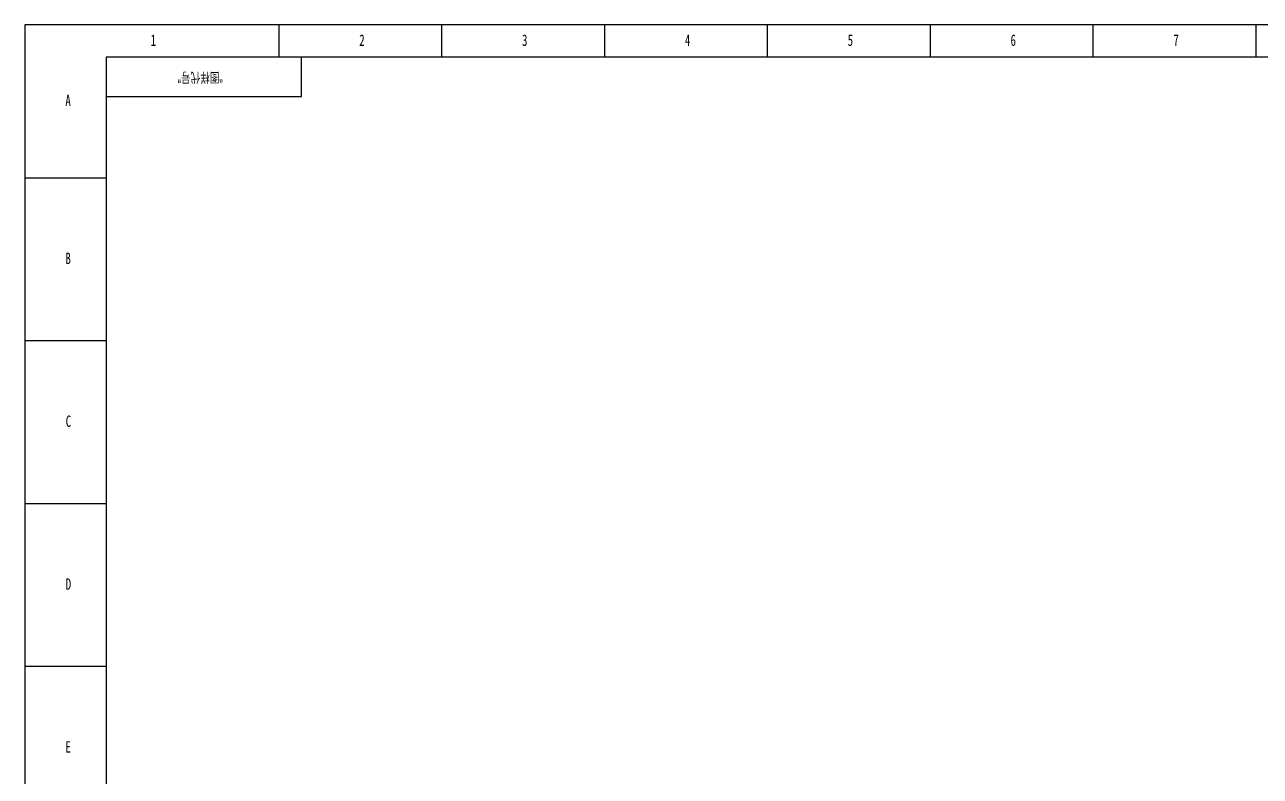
# Model space of a CAD drawing. Header units: millimetres. Extents: x 0 to 841, y 0 to 594.
# Drawn here: x 0 to 379.4, y 363.2 to 594 of the extents above; entities that cross this region are included whole.
import ezdxf

# ---------------------------------------------------------------- set-up
doc = ezdxf.new("R2010")
doc.units = ezdxf.units.MM
for name, color, linetype in [('10', 7, 'Continuous'), ('5', 7, 'Continuous'), ('SLD-0', 7, 'Continuous')]:
    doc.layers.add(name, color=color, linetype=linetype)
doc.styles.add('SLDTEXTSTYLE0', font='TXT', dxfattribs={"width": 0.7, "bigfont": 'bigfont'})
doc.styles.add('SLDTEXTSTYLE4', font='TXT', dxfattribs={"width": 0.7})

msp = doc.modelspace()

# ---------------------------------------------------------------- linework, layer by layer
at = {"layer": '5', "color": 7}
for p, q in [((841, 594), (0, 594)), ((0, 594), (0, 0))]:
    msp.add_line(p, q, dxfattribs=at)
at = {"layer": '5'}
for p, q in [((78, 594), (78, 584)), ((128, 594), (128, 584)), ((178, 594), (178, 584)), ((228, 594), (228, 584)), ((278, 594), (278, 584)), ((328, 594), (328, 584)), ((378, 594), (378, 584)), ((0, 547), (25, 547)), ((0, 497), (25, 497)), ((0, 447), (25, 447)), ((0, 397), (25, 397))]:
    msp.add_line(p, q, dxfattribs=at)
at = {"layer": '5', "color": 7, "lineweight": 25}
for p, q in [((831, 584), (25, 584)), ((25, 584), (25, 10)), ((85, 572), (85, 584)), ((25, 572), (85, 572))]:
    msp.add_line(p, q, dxfattribs=at)

# ---------------------------------------------------------------- texts
at = {"layer": '10', "char_height": 3.5, "attachment_point": 2, "style": 'SLDTEXTSTYLE4'}
for s, insert in [('1', (39.54, 591)), ('2', (103.54, 591)), ('3', (153.54, 591)), ('4', (203.54, 591)), ('5', (253.54, 591)), ('6', (303.55, 591)), ('7', (353.55, 591)), ('A', (13.32, 572.5)), ('B', (13.32, 524)), ('C', (13.43, 474)), ('D', (13.43, 424)), ('E', (13.32, 374))]:
    msp.add_mtext(s, dxfattribs=dict(at, insert=insert))
at = {"layer": 'SLD-0', "insert": (53.88, 576.13), "char_height": 3.5, "attachment_point": 2, "rotation": 180, "style": 'SLDTEXTSTYLE0'}
msp.add_mtext('\\M+18167图样\\M+191E3\\M+18D86\\M+18168', dxfattribs=at)

doc.saveas('drawing.dxf')
